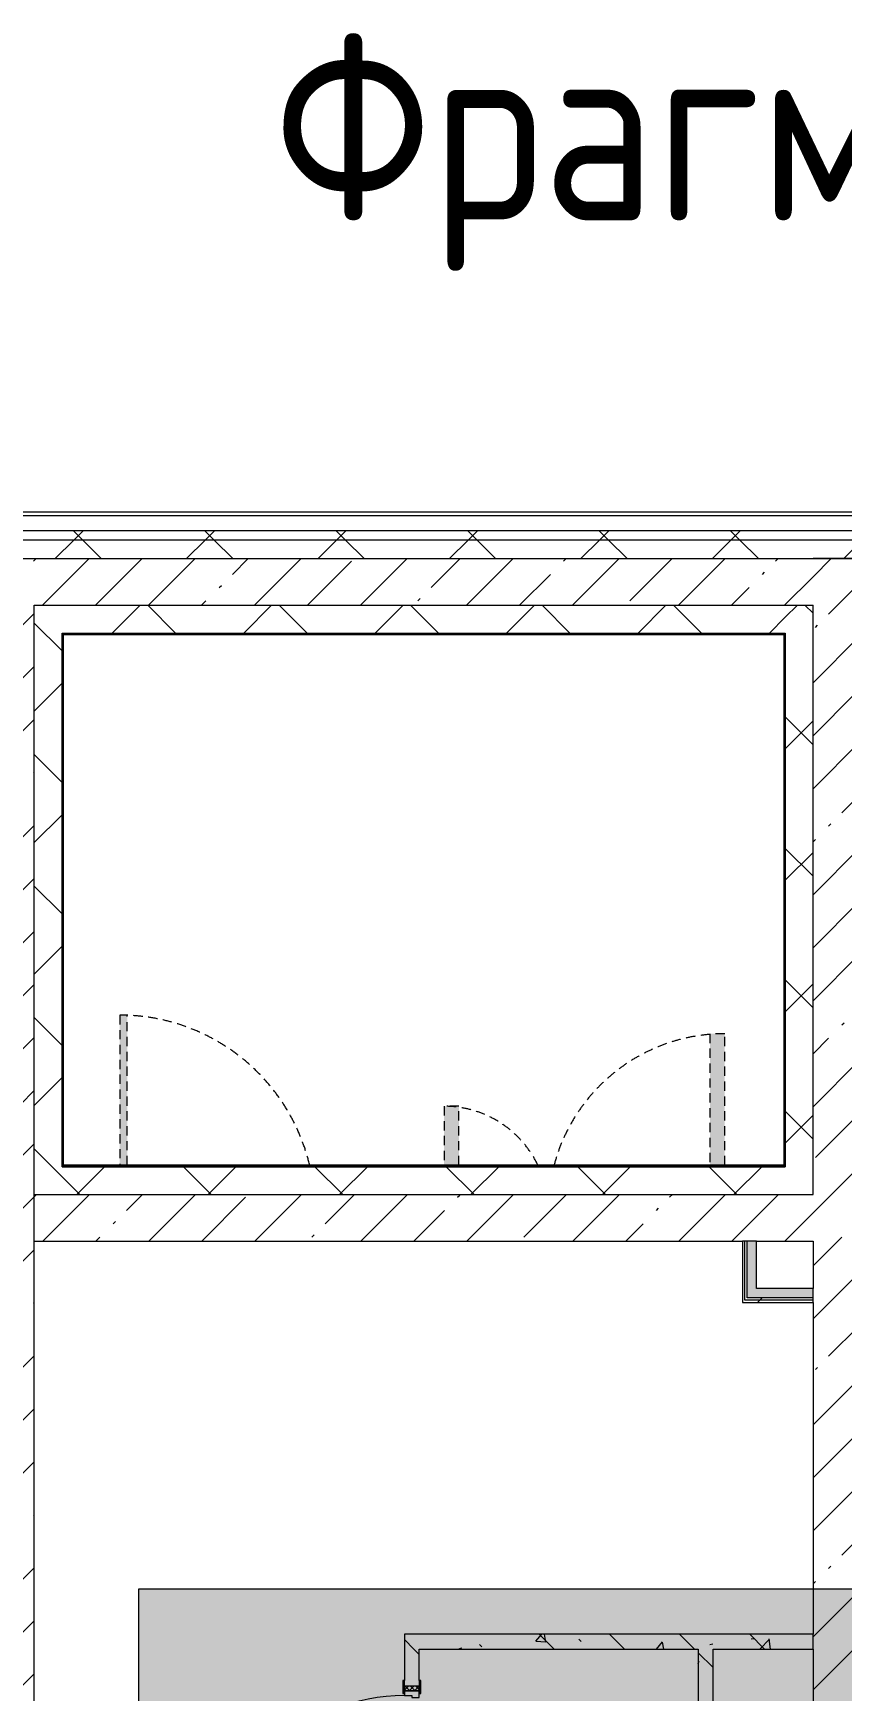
# Model space of a CAD drawing. Header units: millimetres. Extents: x 11693 to 241752, y -8553 to 29926.
# Drawn here: x 174704 to 179055, y 21011 to 29926 of the extents above; entities that cross this region are included whole.
import ezdxf

# ---------------------------------------------------------------- set-up
doc = ezdxf.new("R2010")
doc.units = ezdxf.units.MM
doc.linetypes.add('200_ШТРИХ__ш1_п0_6_', pattern=[80, 50, -30])
for name, color, linetype, lineweight in [('A-DETL', 7, 'Continuous', 5), ('A-DETL-MBND', 7, '200_ШТРИХ__ш1_п0_6_', 9), ('A-WALL-2', 7, 'Continuous', 9), ('A-WALL-5', 7, 'Continuous', 5), ('I-WALL-3', 7, 'Continuous', 5)]:
    doc.layers.add(name, color=color, linetype=linetype, lineweight=lineweight)
doc.layers.add('A-DETL-GENF-2', color=7, linetype='Continuous', lineweight=9, true_color=0x4994b4, transparency=0.4)
for name, color, linetype, lineweight, true_color in [('A-DOOR-2', 7, 'Continuous', 5, 0xaaaaaa), ('A-DOOR-3', 7, 'Continuous', 5, 0xe2e2e2), ('A-DOOR-4', 7, 'Continuous', 5, 0x6f9cb0), ('A-DOOR-FRAM-2', 7, 'Continuous', 5, 0xe2e2e2), ('A-DOOR-FRAM-3', 7, 'Continuous', 5, 0xaaaaaa), ('A-DOOR-FRAM-4', 7, 'Continuous', 5, 0x6f9cb0), ('A-WALL-6', 7, 'Continuous', 9, 0x2b586c), ('G-ANNO-TEXT-1', 7, 'Continuous', 9, 0x3c3c3c), ('I-WALL-2', 7, 'Continuous', 9, 0xe7e7e7), ('I-WALL-4', 7, 'Continuous', 5, 0x2b586c), ('I-WALL-5', 7, 'Continuous', 5, 0x787878)]:
    doc.layers.add(name, color=color, linetype=linetype, lineweight=lineweight, true_color=true_color)
doc.styles.add('GOST Common_4', font='GOST_Common.ttf', dxfattribs={"width": 0.9, "height": 1000})
pattern_1 = [(45, (89739.8, 0), (-353.5534, 353.5534), []), (135, (89739.8, 0), (-353.5534, -353.5534), [])]
pattern_2 = [(45, (89739.8, 0), (-285.1231, 285.1231), []), (45, (90024.94, 0), (-285.1231, 285.1231), [504.031, -100.806, 16.764, -84.042])]
pattern_3 = [(135, (89739.8, 0), (-377.1708, -377.1708), [533.4, -88.9, 17.78, -88.9]), (135, (89739.8, 376.94), (-377.1708, -377.1708), []), (50, (89739.8, 0), (637.6445, -55.7866), [66.675, -733.425]), (355, (89739.8, 0), (-123.3494, 668.699), [53.34, -586.74]), (100.451, (89792.95, -4.65), (514.299, 612.908), [56.665, -623.315]), (46.184, (89739.8, 177.8), (948.7764, -147.15), [100.012, -1100.137]), (96.636, (89818.9, 165.5), (830.909, 865.997), [84.998, -934.973]), (351.184, (89739.8, 177.8), (830.918, 865.988), [80.01, -880.11]), (21, (89828.7, 133.35), (530.6506, -357.9283), [66.675, -733.425]), (326, (89828.7, 133.35), (216.308, 644.6585), [53.34, -586.74]), (71.451, (89872.94, 103.5), (746.9596, 286.7243), [56.665, -623.315]), (37.5, (89739.81, 0), (10.81053, 295.9426), [16.764, -562.864, 16.764, -578.866, -588.962]), (37.5, (89739.81, 0), (10.81053, 295.9426), [-1175.258, 16.764, -572.198]), (7.5, (89739.8, 0), (233.8692, 350.6318), [16.764, -322.834, 16.764, -549.529, -224.472]), (7.5, (89739.8, 0), (233.8692, 350.6318), [-905.891, 16.764, -207.708]), (327.5, (89541.57, 0), (474.5678, -20.0513), [16.764, -205.486, 16.764, -676.656, -920.115]), (327.5, (89541.57, 0), (474.5678, -20.0513), [-915.67, 16.764, -903.351]), (317.5, (89452.67, 0), (518.4522, 88.9934), [16.764, -272.161, 16.764, -443.738, -653.415]), (317.5, (89452.67, 0), (518.4522, 88.9934), [-749.427, 16.764, -636.651])]
pattern_4 = [(45, (89739.8, 0), (-530.33, 530.33), []), (135, (89739.8, 0), (-530.33, -530.33), [])]

# ---------------------------------------------------------------- blocks, each defined once
blk = doc.blocks.new('110_Дверь_СКБ_2Ст_Внутренняя - ДН-7д_л__ ДОО_Дв_1450x2100h_Загрузочная_ Помещение холодильных камер-21737406-Общий план 2 этажа с размещением фрагментов 2_1-2_7')
at = {"layer": 'A-DETL-MBND'}
for points in [[(767.5, 283), (767.5, 990), (687.5, 990), (687.5, 283)], [(-662.5, 283), (-662.5, 600), (-742.5, 600), (-742.5, 283)]]:
    blk.add_hatch(color=256, dxfattribs=at).paths.add_polyline_path(points)
for p, q in [((767.5, 990), (687.5, 990)), ((687.5, 990), (687.5, 283)), ((767.5, 283), (767.5, 990)), ((-742.5, 600), (-742.5, 283)), ((-662.5, 600), (-742.5, 600)), ((-662.5, 283), (-662.5, 600))]:
    blk.add_line(p, q, dxfattribs=at)
for centre, radius, start, end in [((767.5, 40), 950, 90, 165), ((-742.5, 40), 560, 26.05405, 90)]:
    blk.add_arc(centre, radius, start, end, dxfattribs=at)
blk = doc.blocks.new('110_Дверь_СКБ_1Ст_Внутренняя1 - ДН-6д_ ДОО_Дв_1150x2100-24253098-Общий план 2 этажа с размещением фрагментов 2_1-2_7')
at = {"layer": 'A-DETL-MBND'}
blk.add_hatch(color=256, dxfattribs=at).paths.add_polyline_path([(-472.5, 283), (-472.5, 1090), (-512.5, 1090), (-512.5, 283)])
for p, q in [((-512.5, 1090), (-512.5, 283)), ((-472.5, 1090), (-512.5, 1090)), ((-472.5, 283), (-472.5, 1090))]:
    blk.add_line(p, q, dxfattribs=at)
blk.add_arc((-512.5, 40), 1050, 13.41257, 90, dxfattribs=at)
blk = doc.blocks.new('110_Дверь_СКБ_1Ст_Внутренняя1 - Д-3 _п_ 1100x2100h_много всего-32422909-Общий план 2 этажа с размещением фрагментов 2_1-2_7')
at = {"layer": 'A-DOOR-2'}
h = blk.add_hatch(dxfattribs=at)
h.set_pattern_fill('FP_85', color=256, style=0, pattern_type=2)
h.set_pattern_definition([(135, (1751.41, 104.685), (-14.14214, -14.14214), []), (225, (1751.41, 104.685), (14.14214, -14.14214), [])])
h.paths.add_polyline_path([(537.5, -40), (562.5, -40), (562.5, 40), (537.5, 40)])
at = {"layer": 'A-DOOR-3'}
h = blk.add_hatch(color=256, dxfattribs=at)
h.paths.add_polyline_path([(-512.5, -40), (-477.5, -40), (-477.5, 0), (-487.5, 0), (-487.5, 40), (-512.5, 40), (-512.5, 23)])
h.paths.add_polyline_path([(502.5, 0), (502.5, -40), (537.5, -40), (537.5, 40), (512.5, 40), (512.5, 0)])
at = {"layer": 'A-DOOR-FRAM-2'}
for points in [[(-487.5, 1040), (-487.5, 40), (-447.5, 40), (-447.5, 1040)], [(-567.5, 40), (-497.5, 40), (-497.5, 48), (-567.5, 48)], [(522.5, 40), (592.5, 40), (592.5, 48), (522.5, 48)], [(-567.5, -48), (-497.5, -48), (-497.5, -40), (-567.5, -40)], [(522.5, -48), (592.5, -48), (592.5, -40), (522.5, -40)]]:
    blk.add_hatch(color=256, dxfattribs=at).paths.add_polyline_path(points)
at = {"layer": 'A-DOOR-FRAM-3'}
h = blk.add_hatch(dxfattribs=at)
h.set_pattern_fill('FP_86', color=256, style=0, pattern_type=2)
h.set_pattern_definition([(45, (-371.384, 104.685), (-14.1421, 14.1421), []), (135, (-371.384, 104.685), (-14.1421, -14.1421), [])])
h.paths.add_polyline_path([(-537.5, 40), (-537.5, -40), (-512.5, -40), (-512.5, 40)])
at = {"layer": 'A-DOOR-4'}
for p, q in [((-487.5, 1040), (-487.5, 45.7)), ((-447.5, 1040), (-487.5, 1040)), ((-447.5, 40), (-447.5, 1040)), ((-487.5, 40), (-447.5, 40))]:
    blk.add_line(p, q, dxfattribs=at)
blk.add_arc((-487.5, 40), 1000, 360, 90, dxfattribs=at)
at = {"layer": 'A-DOOR-FRAM-4'}
for p, q in [((-497.5, 48), (-567.5, 48)), ((-567.5, 48), (-567.5, 40)), ((-567.5, 40), (-497.5, 40)), ((-512.5, 40), (-537.5, 40)), ((-537.5, 40), (-537.5, -40)), ((-487.5, 40), (-512.5, 40)), ((-512.5, 40), (-512.5, -40)), ((-512.5, -40), (-512.5, 40)), ((-497.5, 40), (-512.5, 40)), ((-512.5, 40), (-512.5, 39)), ((-512.5, 39), (-497.5, 39)), ((-497.5, 40), (-497.5, 48)), ((-497.5, 39), (-497.5, 40)), ((-487.5, 0), (-487.5, 40)), ((-477.5, 0), (-487.5, 0)), ((-477.5, -40), (-477.5, 0)), ((512.5, 0), (502.5, 0)), ((502.5, 0), (502.5, -40)), ((512.5, 40), (512.5, 0)), ((537.5, 40), (512.5, 40)), ((592.5, 48), (522.5, 48)), ((522.5, 48), (522.5, 40)), ((537.5, 40), (522.5, 40)), ((522.5, 40), (522.5, 39)), ((522.5, 40), (592.5, 40)), ((522.5, 39), (537.5, 39)), ((537.5, -40), (537.5, 40)), ((562.5, 40), (537.5, 40)), ((537.5, 40), (537.5, -40)), ((537.5, 39), (537.5, 40)), ((562.5, -40), (562.5, 40)), ((592.5, 40), (592.5, 48)), ((-497.5, -40), (-567.5, -40)), ((-567.5, -40), (-567.5, -48)), ((-567.5, -48), (-497.5, -48)), ((-537.5, -40), (-512.5, -40)), ((-497.5, -39), (-512.5, -39)), ((-512.5, -39), (-512.5, -40)), ((-512.5, -40), (-477.5, -40)), ((-512.5, -40), (-497.5, -40)), ((-497.5, -40), (-497.5, -39)), ((-497.5, -48), (-497.5, -40)), ((502.5, -40), (537.5, -40)), ((537.5, -39), (522.5, -39)), ((522.5, -39), (522.5, -40)), ((522.5, -40), (537.5, -40)), ((592.5, -40), (522.5, -40)), ((522.5, -40), (522.5, -48)), ((522.5, -48), (592.5, -48)), ((537.5, -40), (537.5, -39)), ((537.5, -40), (562.5, -40)), ((592.5, -48), (592.5, -40))]:
    blk.add_line(p, q, dxfattribs=at)

msp = doc.modelspace()

# ---------------------------------------------------------------- hatches: boundary and pattern name
at = {"layer": 'A-DETL-GENF-2'}
h = msp.add_hatch(color=256, dxfattribs=at)
h.paths.add_polyline_path([(155380.5, -100), (161610.5, -100), (161610.5, 7900), (155380.5, 7900), (155380.5, -45.4)])
h.paths.add_polyline_path([(109196.3, 5828), (120649.8, 5828), (120649.8, 9159), (98665.8, 9159), (98665.8, 5828), (101004.1, 5828)])
h.paths.add_polyline_path([(92812, 10900), (93999.8, 10900), (93999.8, 15358.1), (89471.8, 15358.1), (89471.8, 10900), (90763.9, 10900)])
h.paths.add_polyline_path([(103449.8, 10900), (109949.8, 10900), (109949.8, 15200), (103449.8, 15200), (103449.8, 13326.8)])
h.paths.add_polyline_path([(175269.8, 14480), (181689.8, 14480), (181689.8, 21558), (175269.8, 21558), (175269.8, 14542.4)])
h.paths.add_polyline_path([(163779.8, 22180), (163779.8, 27350), (160469.8, 27350), (160469.8, 22180), (162445.3, 22180)])
h.paths.add_polyline_path([(174489.8, 22600), (174489.8, 27350), (170809.8, 27350), (170809.8, 22600), (172685.5, 22600)])
at = {"layer": 'A-WALL-5'}
h = msp.add_hatch(dxfattribs=at)
h.set_pattern_fill('FP_49', color=256, style=0, pattern_type=2)
h.set_pattern_definition(pattern_1)
h.paths.add_polyline_path([(182899.8, 27200), (182899.8, 27250), (174489.8, 27250), (174489.8, 27200), (182799.8, 27200)])
h.paths.add_polyline_path([(170809.8, 27200), (170809.8, 27250), (170089.8, 27250), (170089.8, 27200), (170637.4, 27200)])
h.paths.add_polyline_path([(166079.8, 27200), (167589.8, 27200), (167589.8, 27250), (166079.8, 27250)])
h.paths.add_polyline_path([(163979.8, 27200), (163979.8, 27250), (163779.8, 27248.1), (163779.8, 27200)])
h.paths.add_polyline_path([(157699.8, 27200), (157699.8, 27250), (155899.8, 27250), (155899.8, 27200), (157325.2, 27200)])
h.paths.add_polyline_path([(160397.2, 27200), (160469.8, 27200), (160469.8, 27250), (158599.8, 27250), (158599.8, 27200)])
h.paths.add_polyline_path([(154695, 27200), (154999.8, 27200), (154999.8, 27250), (153919.8, 27250), (153919.8, 27200), (154253.1, 27200)])
h.paths.add_polyline_path([(150157, 27200), (150779.8, 27200), (150779.8, 27250), (149599.8, 27250), (149599.8, 27200)])
h.paths.add_polyline_path([(146573, 27200), (146899.8, 27200), (146899.8, 27250), (145649.7, 27250), (145649.7, 27200), (146061, 27200)])
h.paths.add_polyline_path([(144012.9, 27200), (144749.7, 27200), (144749.7, 27250), (143600, 27250), (143600, 27200)])
h.paths.add_polyline_path([(140500, 27200), (140500, 27250), (139400.1, 27250), (139404.8, 27200), (140428.8, 27200)])
h.paths.add_polyline_path([(138380.8, 27200), (138500.1, 27200), (138500.1, 27250), (137246.8, 27250), (137246.8, 27200), (137868.8, 27200)])
h.paths.add_polyline_path([(133772.7, 27200), (134146.8, 27200), (134146.8, 27250), (131749.8, 27250), (131749.8, 27200), (132748.7, 27200)])
h = msp.add_hatch(dxfattribs=at)
h.set_pattern_fill('FP_49', color=256, style=0, pattern_type=2)
h.set_pattern_definition(pattern_1)
h.paths.add_polyline_path([(182799.8, 27100), (182799.8, 27200), (174489.8, 27200), (174489.8, 27100), (181901.6, 27100)])
h.paths.add_polyline_path([(163979.8, 27100), (163979.8, 27200), (163779.8, 27200), (163779.8, 27100)])
h.paths.add_polyline_path([(166989.8, 27100), (167589.8, 27100), (167589.8, 27200), (166079.8, 27200), (166079.8, 27100), (166541.3, 27100)])
h.paths.add_polyline_path([(170089.8, 27100), (170809.8, 27100), (170809.8, 27200), (170089.8, 27200)])
h.paths.add_polyline_path([(160397.2, 27100), (160469.8, 27104.1), (160469.8, 27200), (158599.8, 27200), (158599.8, 27100), (160049.8, 27100)])
h.paths.add_polyline_path([(150495, 27100), (150779.8, 27100), (150779.8, 27200), (149599.8, 27200), (149599.8, 27100), (150157, 27100)])
h.paths.add_polyline_path([(154253.1, 27100), (154999.8, 27100), (154999.8, 27200), (153919.8, 27200), (153919.8, 27100)])
h.paths.add_polyline_path([(157699.8, 27100), (157699.8, 27200), (155899.8, 27200), (155899.8, 27100), (157325.2, 27100)])
h.paths.add_polyline_path([(146573, 27100), (146899.8, 27100), (146899.8, 27200), (145649.7, 27200), (145649.7, 27100), (146061, 27100)])
h.paths.add_polyline_path([(144749.7, 27100), (144749.7, 27200), (143600, 27200), (143600, 27100), (144012.9, 27100)])
h.paths.add_polyline_path([(140500, 27100), (140500, 27200), (139400.1, 27200), (139404.8, 27100), (140428.8, 27100)])
h.paths.add_polyline_path([(137246.8, 27100), (138500.1, 27100), (138500.1, 27200), (137246.8, 27200)])
h.paths.add_polyline_path([(134146.8, 27100), (134146.8, 27200), (131799.8, 27200), (131799.8, 27100), (133772.7, 27100)])
h = msp.add_hatch(dxfattribs=at)
h.set_pattern_fill('FP_49', color=256, style=0, pattern_type=2)
h.set_pattern_definition(pattern_1)
h.paths.add_polyline_path([(174733.5, 23680), (174859.8, 23680), (174859.8, 26850), (174709.8, 26850), (174709.8, 23680)])
h = msp.add_hatch(dxfattribs=at)
h.set_pattern_fill('FP_49', color=256, style=0, pattern_type=2)
h.set_pattern_definition(pattern_1)
h.paths.add_polyline_path([(176781.5, 26700), (178749.8, 26700), (178749.8, 26850), (174859.8, 26850), (174862.8, 26700), (174867.8, 26700)])
h = msp.add_hatch(dxfattribs=at)
h.set_pattern_fill('FP_49', color=256, style=0, pattern_type=2)
h.set_pattern_definition(pattern_1)
h.paths.add_polyline_path([(178749.8, 23680), (178899.8, 23680), (178899.8, 26850), (178749.8, 26850), (178749.8, 23830)])
h = msp.add_hatch(dxfattribs=at)
h.set_pattern_fill('FP_49', color=256, style=0, pattern_type=2)
h.set_pattern_definition(pattern_1)
h.paths.add_polyline_path([(178749.8, 23680), (178746.8, 23830), (174859.8, 23830), (174859.8, 23680), (178741.8, 23680)])
at = {"layer": 'I-WALL-2'}
for points in [[(178594.8, 23125), (178594.8, 23430), (178544.8, 23430), (178544.8, 23125)], [(178594.8, 23125), (178899.8, 23125), (178899.8, 23175), (178594.8, 23175)]]:
    msp.add_hatch(color=256, dxfattribs=at).paths.add_polyline_path(points)
at = {"layer": 'I-WALL-3'}
h = msp.add_hatch(dxfattribs=at)
h.set_pattern_fill('FP_57', color=256, style=0, pattern_type=2)
h.set_pattern_definition(pattern_2)
h.paths.add_polyline_path([(174489.8, 18370), (174709.8, 18370), (174709.8, 27100), (174489.8, 27100), (174489.8, 18797.2)])
h = msp.add_hatch(dxfattribs=at)
h.set_pattern_fill('FP_57', color=256, style=0, pattern_type=2)
h.set_pattern_definition(pattern_2)
h.paths.add_polyline_path([(178899.8, 26850), (178899.8, 27100), (174709.8, 27100), (174709.8, 26850), (178829.6, 26850)])
h = msp.add_hatch(dxfattribs=at)
h.set_pattern_fill('FP_57', color=256, style=0, pattern_type=2)
h.set_pattern_definition(pattern_2)
h.paths.add_polyline_path([(178899.8, 21558), (179149.8, 21558), (179149.8, 27100), (178899.8, 27100), (178899.8, 21836.3)])
h = msp.add_hatch(dxfattribs=at)
h.set_pattern_fill('FP_57', color=256, style=0, pattern_type=2)
h.set_pattern_definition(pattern_2)
h.paths.add_polyline_path([(178317.6, 23430), (178899.8, 23430), (178899.8, 23680), (174709.8, 23680), (174709.8, 23430), (177805.6, 23430)])
h = msp.add_hatch(dxfattribs=at)
h.set_pattern_fill('FP_169', color=256, style=0, pattern_type=2)
h.set_pattern_definition(pattern_4)
h.paths.add_polyline_path([(178532.3, 23100), (178899.8, 23100), (178899.8, 23112.5), (178532.3, 23112.5)])
h = msp.add_hatch(dxfattribs=at)
h.set_pattern_fill('FP_169', color=256, style=0, pattern_type=2)
h.set_pattern_definition(pattern_4)
h.paths.add_polyline_path([(178829.6, 23112.5), (178899.8, 23112.5), (178899.8, 23125), (178544.8, 23125), (178544.8, 23112.5), (178594.8, 23112.5)])
h = msp.add_hatch(dxfattribs=at)
h.set_pattern_fill('FP_57', color=256, style=0, pattern_type=2)
h.set_pattern_definition(pattern_2)
h.paths.add_polyline_path([(178899.8, 17270), (179149.8, 17270), (179149.8, 21558), (178899.8, 21558), (178899.8, 17556)])
at = {"layer": 'I-WALL-5'}
h = msp.add_hatch(dxfattribs=at)
h.set_pattern_fill('FP_68', color=256, style=0, pattern_type=2)
h.set_pattern_definition(pattern_3)
h.paths.add_polyline_path([(178281.5, 21235.8), (178899.8, 21235.8), (178899.8, 21315.8), (176701.5, 21315.8), (176701.5, 21235.8), (176781.5, 21235.8)])
h = msp.add_hatch(dxfattribs=at)
h.set_pattern_fill('FP_68', color=256, style=0, pattern_type=2)
h.set_pattern_definition(pattern_3)
h.paths.add_polyline_path([(176701.5, 17270), (176781.5, 17270), (176781.5, 17605.4), (176701.5, 17605.4), (176701.5, 17575.4)])
h.paths.add_polyline_path([(176781.5, 18705.4), (176781.5, 19935.8), (176701.5, 19935.8), (176701.5, 18705.4)])
h.paths.add_polyline_path([(176781.5, 21035.8), (176781.5, 21235.8), (176701.5, 21235.8), (176701.5, 21035.8)])
h = msp.add_hatch(dxfattribs=at)
h.set_pattern_fill('FP_68', color=256, style=0, pattern_type=2)
h.set_pattern_definition(pattern_3)
h.paths.add_polyline_path([(178361.5, 16180), (178361.5, 17050), (178281.5, 17050), (178281.5, 16180)])
h.paths.add_polyline_path([(178281.5, 17270), (178361.5, 17270), (178361.5, 21235.8), (178281.5, 21235.8), (178281.5, 18189.4)])

# ---------------------------------------------------------------- linework, layer by layer
at = {"layer": 'A-DETL'}
for p, q in [((181689.8, 21558), (175269.8, 21558)), ((175269.8, 21558), (175269.8, 14480))]:
    msp.add_line(p, q, dxfattribs=at)
at = {"layer": 'A-WALL-2'}
for p, q in [((183029.8, 27330), (170089.8, 27330)), ((182949.8, 27250), (170089.8, 27250)), ((182899.8, 27200), (170089.8, 27200)), ((174709.8, 26850), (174867.8, 26850)), ((178741.8, 26850), (178899.8, 26850)), ((178899.8, 23680), (178899.8, 26850)), ((174859.8, 23830), (174859.8, 26700)), ((174859.8, 26700), (178749.8, 26700)), ((174862.8, 23833), (174862.8, 26697)), ((174862.8, 26697), (178746.8, 26697)), ((178746.8, 26697), (178746.8, 23833)), ((178749.8, 26700), (178749.8, 23830)), ((174859.8, 23830), (178749.8, 23830)), ((174862.8, 23833), (178746.8, 23833)), ((178594.8, 23430), (178519.8, 23430)), ((178532.3, 23112.5), (178532.3, 23430)), ((178544.8, 23125), (178544.8, 23430)), ((178899.8, 23112.5), (178532.3, 23112.5)), ((178899.8, 23125), (178544.8, 23125)), ((178899.8, 23100), (178899.8, 23175))]:
    msp.add_line(p, q, dxfattribs=at)
at = {"layer": 'A-WALL-5'}
for p, q in [((183049.8, 27350), (167589.8, 27350)), ((173939.8, 27100), (182799.8, 27100)), ((174867.8, 23838), (174867.8, 26692)), ((174867.8, 26692), (178741.8, 26692)), ((178741.8, 26692), (178741.8, 23838)), ((178741.8, 23838), (174867.8, 23838)), ((174709.8, 23680), (178899.8, 23680))]:
    msp.add_line(p, q, dxfattribs=at)
at = {"layer": 'A-WALL-6'}
msp.add_line((178899.8, 21235.8), (178899.8, 21315.8), dxfattribs=at)
at = {"layer": 'I-WALL-3'}
for p, q in [((182799.8, 27100), (178899.8, 27100)), ((174709.8, 18370), (174709.8, 26850)), ((174867.8, 26850), (178741.8, 26850)), ((174709.8, 23430), (178519.8, 23430)), ((178519.8, 23430), (178519.8, 23100)), ((178594.8, 23430), (178899.8, 23430)), ((178594.8, 23175), (178594.8, 23430)), ((178899.8, 23430), (178899.8, 23175)), ((178519.8, 23100), (178899.8, 23100)), ((178899.8, 23175), (178594.8, 23175)), ((178899.8, 23100), (178899.8, 21315.8))]:
    msp.add_line(p, q, dxfattribs=at)
at = {"layer": 'I-WALL-4'}
for p, q in [((178899.8, 21315.8), (176701.5, 21315.8)), ((176701.5, 21315.8), (176701.5, 21065.8)), ((176781.5, 21235.8), (178281.5, 21235.8)), ((176781.5, 21065.8), (176781.5, 21235.8)), ((178281.5, 21235.8), (178281.5, 19690)), ((178361.5, 21235.8), (178899.8, 21235.8)), ((178361.5, 17270), (178361.5, 21235.8)), ((178899.8, 21235.8), (178899.8, 17270))]:
    msp.add_line(p, q, dxfattribs=at)

# ---------------------------------------------------------------- block references
at = {"layer": 'A-DETL-MBND'}
for name, p in [('110_Дверь_СКБ_1Ст_Внутренняя1 - ДН-6д_ ДОО_Дв_1150x2100-24253098-Общий план 2 этажа с размещением фрагментов 2_1-2_7', (175682.3, 23555)), ('110_Дверь_СКБ_2Ст_Внутренняя - ДН-7д_л__ ДОО_Дв_1450x2100h_Загрузочная_ Помещение холодильных камер-21737406-Общий план 2 этажа с размещением фрагментов 2_1-2_7', (177657.3, 23555))]:
    msp.add_blockref(name, p, dxfattribs=at)
at = {"layer": 'A-DOOR-4', "rotation": 90}
msp.add_blockref('110_Дверь_СКБ_1Ст_Внутренняя1 - Д-3 _п_ 1100x2100h_много всего-32422909-Общий план 2 этажа с размещением фрагментов 2_1-2_7', (176741.5, 20473.3), dxfattribs=at)

# ---------------------------------------------------------------- texts
at = {"layer": 'G-ANNO-TEXT-1', "insert": (176000.1, 29919.7), "char_height": 1000, "width": 7070.884, "attachment_point": 1, "style": 'GOST Common_4'}
msp.add_mtext('Фрагмент', dxfattribs=at)

doc.saveas('drawing.dxf')
